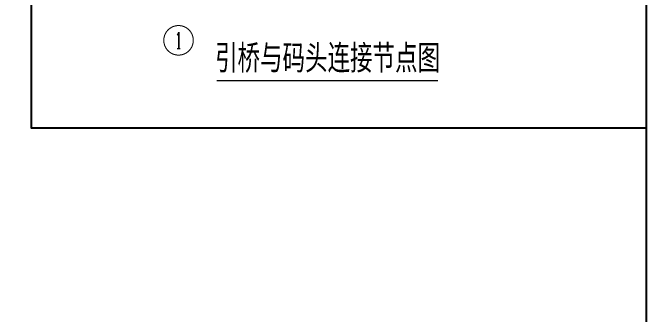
# Model space of a CAD drawing. Header units: millimetres. Extents: x 482615 to 507043, y 486319 to 505296.
# Drawn here: x 502537 to 507043, y 495864 to 498008 of the extents above; entities that cross this region are included whole.
import ezdxf
from ezdxf.enums import TextEntityAlignment as Align

# ---------------------------------------------------------------- set-up
doc = ezdxf.new("R2010")
doc.units = ezdxf.units.MM
doc.header["$LTSCALE"] = 1000
for name, color, linetype in [('DIM_IDEN', 3, 'Continuous'), ('PUB_TEXT', 7, 'Continuous'), ('W-STEEL_KEEL钢龙骨', 5, 'Continuous')]:
    doc.layers.add(name, color=color, linetype=linetype)
doc.styles.add('_TCH_LABEL', font='COMPLEX', dxfattribs={"bigfont": 'GBCBIG'})
doc.styles.get("Standard").update_dxf_attribs({"font": 'simplex.shx', "width": 0.8, "bigfont": 'hztxt.shx'})

msp = doc.modelspace()

# ---------------------------------------------------------------- linework, layer by layer
at = {"const_width": 10}
msp.add_lwpolyline([(503986.9, 497525.5), (505560.6, 497525.5)], dxfattribs=at)
at = {"layer": 'DIM_IDEN', "const_width": 7.5}
msp.add_lwpolyline([(503821.7, 497811.7, 1), (503611.7, 497811.7, 1)], format="xyb", close=True, dxfattribs=at)
at = {"layer": 'W-STEEL_KEEL钢龙骨'}
for points in [[(482615, 505296.3), (507042.5, 505296.3), (507042.5, 486319.3), (482615, 486319.3)], [(502671.9, 499848.2), (507042.5, 499848.2), (507042.5, 497188.2), (502671.9, 497188.2)]]:
    msp.add_lwpolyline(points, close=True, dxfattribs=at)

# ---------------------------------------------------------------- texts
at = {"layer": 'PUB_TEXT', "color": 7, "style": '_TCH_LABEL'}
msp.add_text('1', height=115.8, dxfattribs=at).set_placement((503691.9, 497753.8), (503741.5, 497753.8), align=Align.FIT)
at = {"layer": 'PUB_TEXT', "width": 0.8}
msp.add_text('引桥与码头连接节点图', height=200, dxfattribs=at).set_placement((503976, 497582.2))

doc.saveas('drawing.dxf')
